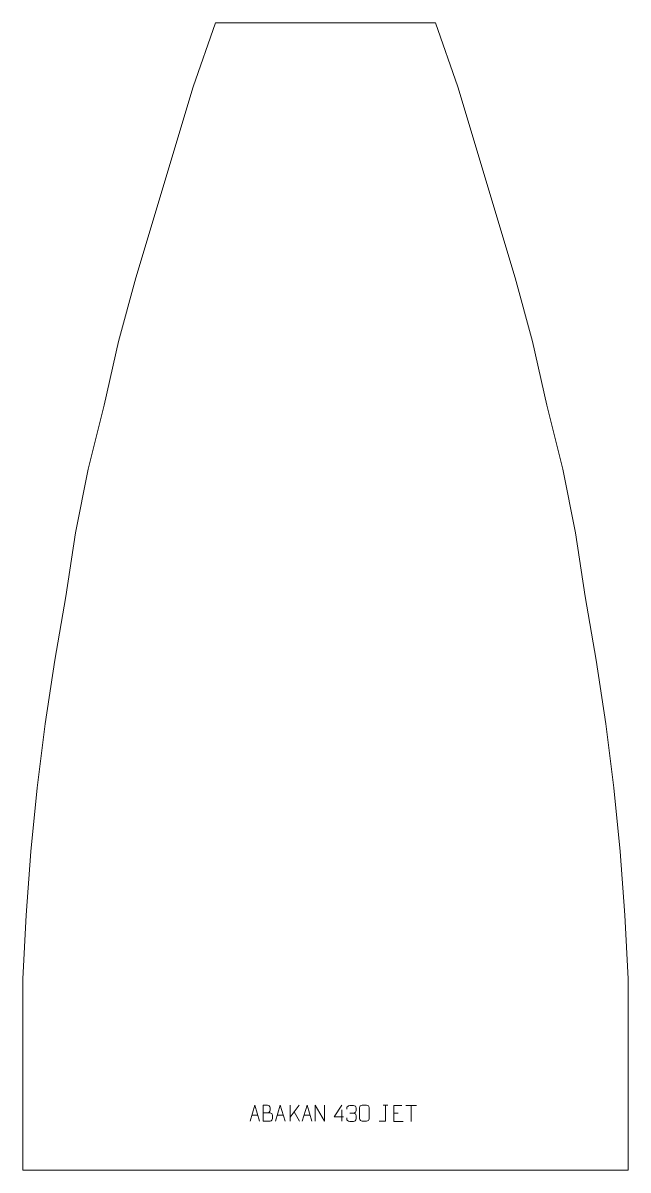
# Model space of a CAD drawing. Header units: millimetres. Extents: x -475 to 475, y -90 to 1710.
import ezdxf

# ---------------------------------------------------------------- set-up
doc = ezdxf.new("R2010")
doc.units = ezdxf.units.MM
doc.header["$MEASUREMENT"] = 0
doc.layers.add('layer 1', color=7, linetype='Continuous')

msp = doc.modelspace()

# ---------------------------------------------------------------- linework, layer by layer
at = {"layer": 'layer 1', "color": 242, "lineweight": 9}
msp.add_open_spline([(-172.4991, 1709.999), (-172.4991, 1709.999), (172.4991, 1709.999), (172.4991, 1709.999), (172.4991, 1709.999), (172.4991, 1709.999), (207.4996, 1609.998), (207.4996, 1609.998), (207.4996, 1609.998), (207.4996, 1609.998), (297.4991, 1309.9986), (297.4991, 1309.9986), (297.4991, 1309.9986), (297.4991, 1309.9986), (324.9993, 1209.9994), (324.9993, 1209.9994), (324.9993, 1209.9994), (324.9993, 1209.9994), (347.4987, 1109.9983), (347.4987, 1109.9983), (347.4987, 1109.9983), (347.4987, 1109.9983), (372.4994, 1009.9991), (372.4994, 1009.9991), (372.4994, 1009.9991), (372.4994, 1009.9991), (392.4993, 909.9985), (392.4993, 909.9985), (392.4993, 909.9985), (392.4993, 909.9985), (407.4998, 809.9989), (407.4998, 809.9989), (407.4998, 809.9989), (407.4998, 809.9989), (425.0003, 709.9983), (425.0003, 709.9983), (425.0003, 709.9983), (425.0003, 709.9983), (439.999, 609.9991), (439.999, 609.9991), (439.999, 609.9991), (439.999, 609.9991), (452.4987, 509.9994), (452.4987, 509.9994), (452.4987, 509.9994), (452.4987, 509.9994), (462.4988, 409.9989), (462.4988, 409.9989), (462.4988, 409.9989), (462.4988, 409.9989), (469.9991, 309.9996), (469.9991, 309.9996), (469.9991, 309.9996), (469.9991, 309.9996), (474.9999, 210), (474.9999, 210), (474.9999, 210), (474.9999, 210), (474.9999, -90.0008), (474.9999, -90.0008), (474.9999, -90.0008), (474.9999, -90.0008), (-474.9999, -90.0008), (-474.9999, -90.0008), (-474.9999, -90.0008), (-474.9999, -90.0008), (-474.9999, 210), (-474.9999, 210), (-474.9999, 210), (-474.9999, 210), (-470.0009, 309.9996), (-470.0009, 309.9996), (-470.0009, 309.9996), (-470.0009, 309.9996), (-462.5002, 409.9989), (-462.5002, 409.9989), (-462.5002, 409.9989), (-462.5002, 409.9989), (-452.5005, 509.9994), (-452.5005, 509.9994), (-452.5005, 509.9994), (-452.5005, 509.9994), (-439.9994, 609.9991), (-439.9994, 609.9991), (-439.9994, 609.9991), (-439.9994, 609.9991), (-425.0003, 709.9983), (-425.0003, 709.9983), (-425.0003, 709.9983), (-425.0003, 709.9983), (-407.4998, 809.9989), (-407.4998, 809.9989), (-407.4998, 809.9989), (-407.4998, 809.9989), (-392.4993, 909.9985), (-392.4993, 909.9985), (-392.4993, 909.9985), (-392.4993, 909.9985), (-372.4994, 1009.9991), (-372.4994, 1009.9991), (-372.4994, 1009.9991), (-372.4994, 1009.9991), (-347.5005, 1109.9983), (-347.5005, 1109.9983), (-347.5005, 1109.9983), (-347.5005, 1109.9983), (-324.9993, 1209.9994), (-324.9993, 1209.9994), (-324.9993, 1209.9994), (-324.9993, 1209.9994), (-297.4991, 1309.9986), (-297.4991, 1309.9986), (-297.4991, 1309.9986), (-297.4991, 1309.9986), (-207.4996, 1609.998), (-207.4996, 1609.998), (-207.4996, 1609.998), (-207.4996, 1609.998), (-172.4991, 1709.999), (-172.4991, 1709.999)], degree=3, knots=[0, 0, 0, 0, 0.032258065, 0.032258065, 0.032258065, 0.032258065, 0.064516129, 0.064516129, 0.064516129, 0.064516129, 0.096774194, 0.096774194, 0.096774194, 0.096774194, 0.129032258, 0.129032258, 0.129032258, 0.129032258, 0.161290323, 0.161290323, 0.161290323, 0.161290323, 0.193548387, 0.193548387, 0.193548387, 0.193548387, 0.225806452, 0.225806452, 0.225806452, 0.225806452, 0.258064516, 0.258064516, 0.258064516, 0.258064516, 0.290322581, 0.290322581, 0.290322581, 0.290322581, 0.322580645, 0.322580645, 0.322580645, 0.322580645, 0.35483871, 0.35483871, 0.35483871, 0.35483871, 0.387096774, 0.387096774, 0.387096774, 0.387096774, 0.419354839, 0.419354839, 0.419354839, 0.419354839, 0.451612903, 0.451612903, 0.451612903, 0.451612903, 0.483870968, 0.483870968, 0.483870968, 0.483870968, 0.516129032, 0.516129032, 0.516129032, 0.516129032, 0.548387097, 0.548387097, 0.548387097, 0.548387097, 0.580645161, 0.580645161, 0.580645161, 0.580645161, 0.612903226, 0.612903226, 0.612903226, 0.612903226, 0.64516129, 0.64516129, 0.64516129, 0.64516129, 0.677419355, 0.677419355, 0.677419355, 0.677419355, 0.709677419, 0.709677419, 0.709677419, 0.709677419, 0.741935484, 0.741935484, 0.741935484, 0.741935484, 0.774193548, 0.774193548, 0.774193548, 0.774193548, 0.806451613, 0.806451613, 0.806451613, 0.806451613, 0.838709677, 0.838709677, 0.838709677, 0.838709677, 0.870967742, 0.870967742, 0.870967742, 0.870967742, 0.903225806, 0.903225806, 0.903225806, 0.903225806, 0.935483871, 0.935483871, 0.935483871, 0.935483871, 1, 1, 1, 1], dxfattribs=at)
at = {"layer": 'layer 1', "color": 250, "lineweight": 9}
for points, knots in [([(-118.405, -13.1948), (-118.405, -13.1948), (-111.034, 11.7587), (-111.034, 11.7587), (-111.034, 11.7587), (-111.034, 11.7587), (-103.4641, -13.1948), (-103.4641, -13.1948)], [0, 0, 0, 0, 0.333333333, 0.333333333, 0.333333333, 0.333333333, 1, 1, 1, 1]), ([(-97.9846, -0.23), (-94.346, -0.2296), (-90.7589, -0.2296), (-87.1195, -0.23), (-87.1195, -0.23), (-85.1441, -0.2473), (-83.2205, -1.9834), (-83.2205, -4.033), (-83.2205, -4.033), (-83.2209, -5.1616), (-83.2209, -8.211), (-83.2205, -9.3399), (-83.2205, -9.3399), (-83.2029, -11.1978), (-84.745, -13.2117), (-87.0665, -13.1948), (-87.0665, -13.1948), (-90.7063, -13.1944), (-94.3457, -13.1944), (-97.9846, -13.1948), (-97.9846, -13.1948), (-97.9846, -4.8765), (-97.9846, 3.4413), (-97.9846, 11.7588), (-97.9846, 11.7588), (-95.6109, 11.7588), (-93.2368, 11.7588), (-90.8626, 11.7588), (-90.8626, 11.7588), (-89.1818, 11.7764), (-87.085, 9.8659), (-87.0673, 7.9035), (-87.0673, 7.9035), (-87.0677, 5.8374), (-87.0677, 5.6914), (-87.0673, 3.6249), (-87.0673, 3.6249), (-87.05, 1.5588), (-88.9045, -0.2473), (-90.9145, -0.23)], [0, 0, 0, 0, 0.090909091, 0.090909091, 0.090909091, 0.090909091, 0.181818182, 0.181818182, 0.181818182, 0.181818182, 0.272727273, 0.272727273, 0.272727273, 0.272727273, 0.363636364, 0.363636364, 0.363636364, 0.363636364, 0.454545455, 0.454545455, 0.454545455, 0.454545455, 0.545454545, 0.545454545, 0.545454545, 0.545454545, 0.636363636, 0.636363636, 0.636363636, 0.636363636, 0.727272727, 0.727272727, 0.727272727, 0.727272727, 0.818181818, 0.818181818, 0.818181818, 0.818181818, 1, 1, 1, 1]), ([(-78.405, -13.1948), (-78.405, -13.1948), (-71.034, 11.7587), (-71.034, 11.7587), (-71.034, 11.7587), (-71.034, 11.7587), (-63.4641, -13.1948), (-63.4641, -13.1948)], [0, 0, 0, 0, 0.333333333, 0.333333333, 0.333333333, 0.333333333, 1, 1, 1, 1]), ([(-36.405, -13.1948), (-36.405, -13.1948), (-29.034, 11.7587), (-29.034, 11.7587), (-29.034, 11.7587), (-29.034, 11.7587), (-21.4641, -13.1948), (-21.4641, -13.1948)], [0, 0, 0, 0, 0.333333333, 0.333333333, 0.333333333, 0.333333333, 1, 1, 1, 1]), ([(-16.2619, -13.1948), (-16.2619, -13.1948), (-16.2619, 11.7587), (-16.2619, 11.7587), (-16.2619, 11.7587), (-16.2619, 11.7587), (-1.6071, -13.1948), (-1.6071, -13.1948), (-1.6071, -13.1948), (-1.6071, -13.1948), (-1.6071, 11.7587), (-1.6071, 11.7587)], [0, 0, 0, 0, 0.25, 0.25, 0.25, 0.25, 0.5, 0.5, 0.5, 0.5, 1, 1, 1, 1]), ([(28.4763, -6.3015), (28.4763, -6.3015), (13.6546, -6.3015), (13.6546, -6.3015), (13.6546, -6.3015), (13.6546, -6.3015), (25.5322, 11.769), (25.5322, 11.769)], [0, 0, 0, 0, 0.333333333, 0.333333333, 0.333333333, 0.333333333, 1, 1, 1, 1]), ([(33.2576, 5.5271), (33.2576, 5.5271), (33.2576, 7.3843), (33.2576, 7.3843), (33.2576, 7.3843), (33.2433, 9.1262), (35.9078, 11.2443), (37.9669, 11.2216), (37.9669, 11.2216), (40.031, 11.2216), (42.095, 11.2216), (44.1587, 11.2216), (44.1587, 11.2216), (46.3532, 11.2304), (47.9515, 9.3836), (47.9959, 7.4715), (47.9959, 7.4715), (47.9955, 6.0364), (47.9955, 4.6013), (47.9959, 3.1658), (47.9959, 3.1658), (47.9473, 1.5123), (46.3447, -0.7177), (44.1464, -0.7077), (44.1464, -0.7077), (46.3501, -0.7189), (47.9581, -2.5221), (48.0121, -4.5816), (48.0121, -4.5816), (48.0117, -6.3663), (48.0117, -8.151), (48.0121, -9.9361), (48.0121, -9.9361), (48.0222, -11.9975), (45.9673, -13.7606), (44.1464, -13.7525), (44.1464, -13.7525), (42.0811, -13.7522), (40.0159, -13.7522), (37.9503, -13.7525), (37.9503, -13.7525), (35.7817, -13.741), (33.2507, -11.3408), (33.2321, -9.879), (33.2321, -9.879), (33.2321, -9.879), (33.2321, -7.9704), (33.2321, -7.9704)], [0, 0, 0, 0, 0.076923077, 0.076923077, 0.076923077, 0.076923077, 0.153846154, 0.153846154, 0.153846154, 0.153846154, 0.230769231, 0.230769231, 0.230769231, 0.230769231, 0.307692308, 0.307692308, 0.307692308, 0.307692308, 0.384615385, 0.384615385, 0.384615385, 0.384615385, 0.461538462, 0.461538462, 0.461538462, 0.461538462, 0.538461538, 0.538461538, 0.538461538, 0.538461538, 0.615384615, 0.615384615, 0.615384615, 0.615384615, 0.692307692, 0.692307692, 0.692307692, 0.692307692, 0.769230769, 0.769230769, 0.769230769, 0.769230769, 0.846153846, 0.846153846, 0.846153846, 0.846153846, 1, 1, 1, 1]), ([(57.4848, 11.7812), (59.8509, 11.7812), (62.2174, 11.7812), (64.5839, 11.7812), (64.5839, 11.7812), (66.5644, 11.8168), (68.5904, 10.3225), (68.6175, 7.8804), (68.6175, 7.8804), (68.6171, 2.123), (68.6171, -3.6348), (68.6175, -9.393), (68.6175, -9.393), (68.4754, -11.7206), (66.769, -13.2029), (64.5839, -13.2137), (64.5839, -13.2137), (62.2115, -13.2133), (59.8391, -13.2133), (57.4671, -13.2137), (57.4671, -13.2137), (55.5086, -13.3193), (53.5022, -11.4314), (53.5136, -9.4104), (53.5136, -9.4104), (53.514, -3.6298), (53.514, 2.1505), (53.5136, 7.9303), (53.5136, 7.9303), (53.5179, 10.0723), (55.295, 11.7948), (57.4848, 11.7812)], [0, 0, 0, 0, 0.111111111, 0.111111111, 0.111111111, 0.111111111, 0.222222222, 0.222222222, 0.222222222, 0.222222222, 0.333333333, 0.333333333, 0.333333333, 0.333333333, 0.444444444, 0.444444444, 0.444444444, 0.444444444, 0.555555556, 0.555555556, 0.555555556, 0.555555556, 0.666666667, 0.666666667, 0.666666667, 0.666666667, 0.777777778, 0.777777778, 0.777777778, 0.777777778, 1, 1, 1, 1]), ([(84.2624, -13.1949), (84.2624, -13.1949), (94.2844, -13.1949), (94.2844, -13.1949), (94.2844, -13.1949), (94.2844, -13.1949), (94.2844, 11.7587), (94.2844, 11.7587)], [0, 0, 0, 0, 0.333333333, 0.333333333, 0.333333333, 0.333333333, 1, 1, 1, 1]), ([(119.9902, 11.1616), (119.9902, 11.1616), (107.1163, 11.1616), (107.1163, 11.1616), (107.1163, 11.1616), (107.1163, 11.1616), (107.1163, -13.792), (107.1163, -13.792), (107.1163, -13.792), (107.1163, -13.792), (121.9821, -13.792), (121.9821, -13.792)], [0, 0, 0, 0, 0.25, 0.25, 0.25, 0.25, 0.5, 0.5, 0.5, 0.5, 1, 1, 1, 1])]:
    msp.add_open_spline(points, degree=3, knots=knots, dxfattribs=at)
for points in [[(-55.5998, 11.7587), (-55.5998, 11.7587), (-55.5998, -13.1949), (-55.5998, -13.1949)], [(-41.2236, 11.7587), (-41.2236, 11.7587), (-55.5998, -6.881), (-55.5998, -6.881)], [(-40.8983, -13.0991), (-40.8983, -13.0991), (-49.3688, 1.2145), (-49.3688, 1.2145)], [(25.5322, 4.4596), (25.5322, 4.4596), (25.5322, -13.2051), (25.5322, -13.2051)], [(90.7003, 11.7587), (90.7003, 11.7587), (97.8685, 11.7587), (97.8685, 11.7587)], [(126.0556, 11.1381), (126.0556, 11.1381), (143.0428, 11.1381), (143.0428, 11.1381)], [(134.5494, -13.7919), (134.5494, -13.7919), (134.5494, 11.1616), (134.5494, 11.1616)], [(-115.6824, -3.9454), (-115.6824, -3.9454), (-106.1867, -3.9454), (-106.1867, -3.9454)], [(-75.6824, -3.9454), (-75.6824, -3.9454), (-66.1867, -3.9454), (-66.1867, -3.9454)], [(-33.6824, -3.9454), (-33.6824, -3.9454), (-24.1867, -3.9454), (-24.1867, -3.9454)], [(37.9673, -0.7181), (37.9673, -0.7181), (44.1637, -0.7181), (44.1637, -0.7181)], [(107.1163, -0.7181), (107.1163, -0.7181), (114.2844, -0.7181), (114.2844, -0.7181)]]:
    msp.add_open_spline(points, degree=3, dxfattribs=at)

doc.saveas('drawing.dxf')
